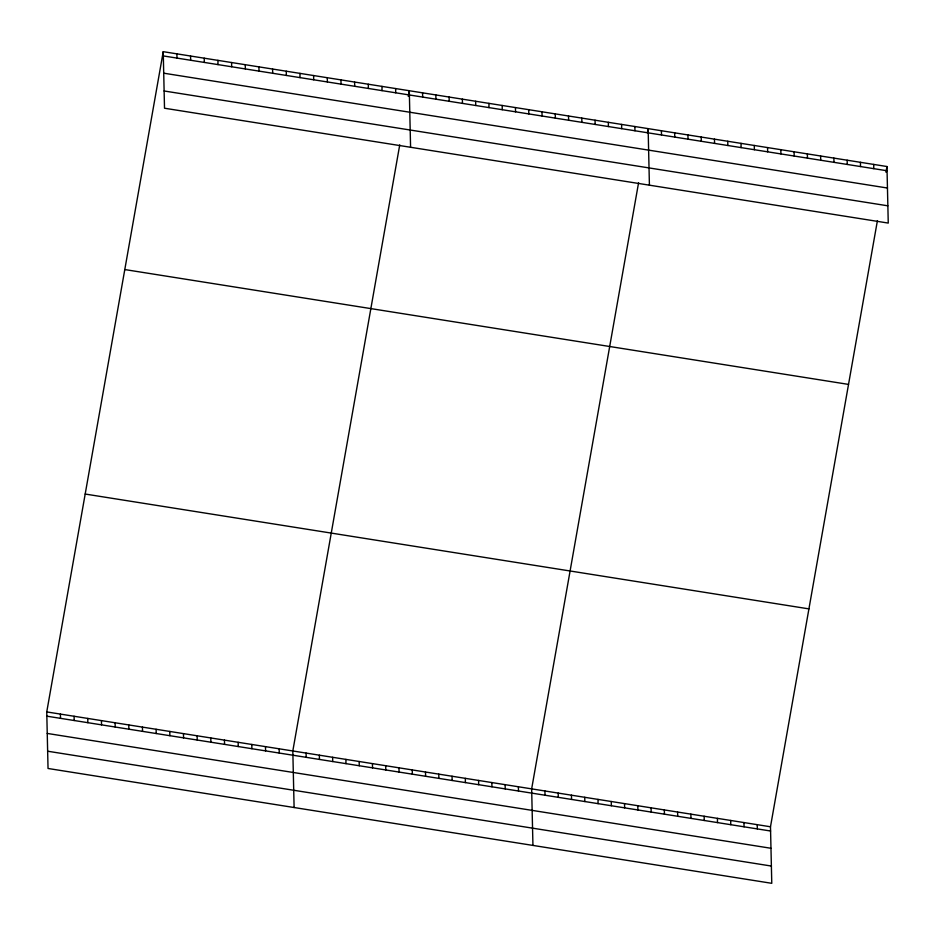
<?xml version="1.0" encoding="UTF-8"?>
<svg xmlns="http://www.w3.org/2000/svg" width="935" height="935" viewBox="0 0 935 935"><rect width="100%" height="100%" fill="white"/><g stroke="black" fill="none" stroke-linecap="round" stroke-linejoin="round"><path stroke-width="1.4" d="M877.416 220.637L770.487 826.774L771.772 883.318L48.036 768.476L46.75 711.921L163.228 51.682L886.964 166.523L888.25 223.079L164.513 108.226L163.228 51.682M399.748 144.843L292.819 750.969L294.104 807.524M408.291 96.422L409.296 90.73L410.582 147.274M638.582 182.734L531.653 788.871L532.938 845.427M647.382 132.899L648.13 128.621L649.416 185.177M885.959 172.215L886.964 166.523M163.321 55.925L887.058 170.766M163.719 73.187L887.455 188.028M164.116 90.975L887.853 205.817M124.787 269.56L848.524 384.402M85.19 494.042L808.927 608.884M46.75 711.921L770.487 826.774M46.843 716.175L770.592 831.016M47.241 733.437L770.978 848.279M47.638 751.214L771.387 866.055M873.699 164.42L873.793 168.662M860.434 162.316L860.527 166.559M847.157 160.212L847.262 164.455M833.891 158.097L833.985 162.351M820.626 155.993L820.72 160.247M807.361 153.889L807.454 158.144M794.084 151.786L794.177 156.028M780.818 149.682L780.912 153.924M767.553 147.578L767.647 151.821M754.276 145.463L754.381 149.717M757.221 824.658L757.315 828.913M741.011 143.359L741.104 147.613M743.956 822.555L744.05 826.809M727.746 141.255L727.839 145.509M730.679 820.451L730.784 824.705M714.48 139.151L714.574 143.406M717.414 818.347L717.507 822.59M701.203 137.048L701.308 141.29M704.149 816.243L704.242 820.486M687.938 134.944L688.031 139.186M690.883 814.14L690.977 818.382M674.673 132.84L674.766 137.083M677.606 812.036L677.711 816.278M661.396 130.725L661.501 134.979M664.341 809.92L664.434 814.175M651.076 807.817L651.169 812.071M634.865 126.517L634.958 130.771M637.799 805.713L637.904 809.967M621.6 124.413L621.693 128.656M624.533 803.609L624.627 807.852M608.323 122.31L608.428 126.552M611.268 801.505L611.361 805.748M595.057 120.206L595.151 124.448M598.003 799.402L598.096 803.644M581.792 118.102L581.886 122.345M584.726 797.286L584.831 801.54M568.527 115.987L568.62 120.241M571.46 795.182L571.554 799.437M555.25 113.883L555.343 118.137M558.195 793.079L558.288 797.333M541.984 111.779L542.078 116.034M544.93 790.975L545.023 795.229M528.719 109.675L528.813 113.918M515.442 107.572L515.547 111.814M518.387 786.767L518.481 791.01M502.177 105.468L502.27 109.711M505.122 784.664L505.216 788.906M488.911 103.364L489.005 107.607M491.845 782.548L491.95 786.803M475.646 101.249L475.74 105.503M478.58 780.444L478.673 784.699M462.369 99.145L462.474 103.399M465.314 778.341L465.408 782.595M449.104 97.041L449.197 101.296M452.049 776.237L452.143 780.48M435.839 94.938L435.932 99.18M438.772 774.133L438.877 778.376M422.562 92.834L422.667 97.076M425.507 772.029L425.6 776.272M412.242 769.926L412.335 774.168M395.634 88.556L395.727 92.799M398.964 767.81L399.07 772.065M381.959 86.382L382.053 90.637M385.699 765.707L385.793 769.961M368.285 84.22L368.378 88.463M372.434 763.603L372.527 767.857M354.61 82.046L354.716 86.3M359.169 761.499L359.262 765.742M340.948 79.884L341.041 84.127M345.892 759.395L345.997 763.638M327.273 77.71L327.367 81.953M332.626 757.292L332.72 761.534M313.599 75.536L313.704 79.791M319.361 755.188L319.454 759.43M299.936 73.374L300.03 77.617M306.096 753.072L306.189 757.327M286.262 71.2L286.355 75.454M272.588 69.038L272.693 73.281M279.156 748.806L279.249 753.049M258.925 66.864L259.018 71.107M265.482 746.633L265.575 750.875M245.25 64.69L245.344 68.945M251.807 744.459L251.901 748.713M231.576 62.528L231.681 66.771M238.144 742.296L238.238 746.539M217.913 60.354L218.007 64.608M224.47 740.123L224.564 744.377M204.239 58.18L204.333 62.435M210.796 737.96L210.889 742.203M190.565 56.018L190.67 60.261M197.121 735.787L197.227 740.029M176.902 53.844L176.995 58.099M183.459 733.613L183.552 737.867M169.784 731.451L169.878 735.693M156.11 729.277L156.215 733.531M142.447 727.114L142.541 731.357M128.773 724.941L128.866 729.183M115.099 722.767L115.204 727.021M101.436 720.604L101.529 724.847M87.761 718.431L87.855 722.685M74.087 716.257L74.192 720.511M60.424 714.095L60.518 718.337"/></g></svg>
